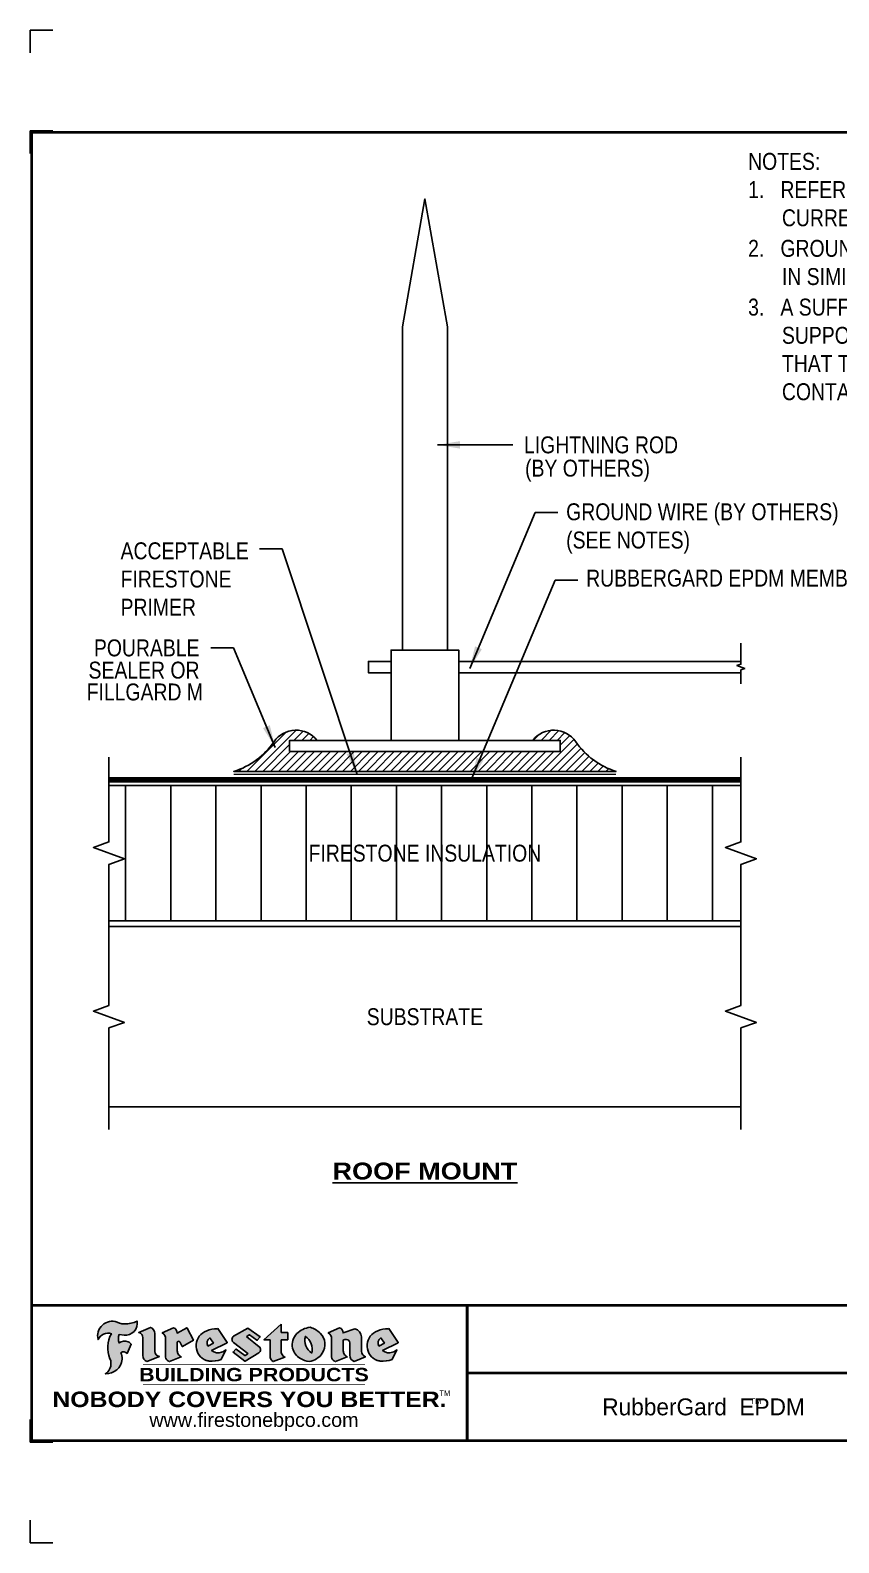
# Model space of a CAD drawing. Header units: inches. Extents: x 255.4 to 275.5, y -169.9 to -153.2.
# Drawn here: x 255.45 to 264.4, y -169.93 to -153.17 of the extents above; entities that cross this region are included whole.
import ezdxf
from ezdxf.enums import TextEntityAlignment as Align

# ---------------------------------------------------------------- set-up
doc = ezdxf.new("R2010")
doc.units = ezdxf.units.IN
doc.header["$MEASUREMENT"] = 0
doc.linetypes.add('DIVIDE2', pattern=[0.625, 0.25, -0.125, 0, -0.125, 0, -0.125])
doc.linetypes.add('HIDDEN', pattern=[0.375, 0.25, -0.125])
doc.layers.get('0').update_dxf_attribs({"linetype": 'CONTINUOUS'})
doc.layers.get('DEFPOINTS').update_dxf_attribs({"linetype": 'CONTINUOUS'})
for name, color, linetype in [('FSBP-ACCESSORY-OTHER', 7, 'CONTINUOUS'), ('FSBP-ADHESIVE', 1, 'HIDDEN'), ('FSBP-ANNO-NOTE', 7, 'CONTINUOUS'), ('FSBP-INSULATION', 7, 'CONTINUOUS'), ('FSBP-MEMBRANE', 7, 'CONTINUOUS'), ('FSBP-SEALANTS', 1, 'CONTINUOUS'), ('FSBP-SUBSTRATE-GENERIC', 9, 'CONTINUOUS'), ('FSBP-TTLB', 7, 'CONTINUOUS'), ('FSBP-TTLB-BORDER', 7, 'CONTINUOUS'), ('FSBP-TTLB-TEXT', 7, 'CONTINUOUS')]:
    doc.layers.add(name, color=color, linetype=linetype)
doc.styles.add('FSBP_ARIAL', font='arial.ttf')
doc.styles.add('FSBP_ARIAL_BOLD', font='')
doc.styles.add('FSBP_ARIAL_NAR', font='ARIALN.TTF')
doc.styles.add('FSBP_BANKGOTHIC', font='bgothm.ttf')
doc.styles.get('FSBP_ARIAL_BOLD').set_extended_font_data('Arial Black')
doc.dimstyles.new('FSBP-LEADER', dxfattribs={"dimtxt": 0.1875, "dimasz": 0.25, "dimexe": 0.0625, "dimexo": 0.125, "dimgap": 0.125, "dimtad": 0, "dimtih": 1, "dimtoh": 1, "dimdec": 4, "dimzin": 0, "dimdsep": 46, "dimlunit": 4, "dimtxsty": 'FSBP_ARIAL_NAR', "dimcen": 0.09375, "dimclrd": 256, "dimclre": 256, "dimclrt": 256, "dimadec": 0, "dimazin": 0, "dimtfac": 1, "dimtdec": 4, "dimtofl": 0, "dimtmove": 0, "dimatfit": 3, "dimfxl": 0, "dimtolj": 1, "dimtzin": 0, "dimlwd": -1, "dimlwe": -1, "dimarcsym": 0})

# ---------------------------------------------------------------- blocks, each defined once
blk = doc.blocks.new('TTLB-EPDM_1')
at = {"layer": 'FSBP-TTLB-TEXT'}
h = blk.add_hatch(color=1, dxfattribs=at)
edge = h.paths.add_edge_path()
edge.add_arc((1.037309769669573, -0.1982514792917306), 0.1319107607348553, 264.0410451462098, 370.3106169565175)
edge.add_arc((1.027551646585694, 0.1214293576525799), 0.3273056962876235, 270.05058356628535, 295.23459397187514, ccw=False)
edge.add_arc((1.022801957313345, -0.06680179986895154), 0.1391656561713503, 249.3281275763668, 272.0749124149863, ccw=False)
edge.add_line((0.9736743133014443, -0.1970076156048179), (0.9474927838574558, -0.1852745150568325))
edge.add_arc((0.8939498971398288, -0.3394262635682071), 0.1631857907024099, 70.84590087378872, 194.3325259843273)
edge.add_arc((0.8444260109029493, -0.4259936440910768), 0.1179914261095279, 70.96950098067128, 156.9641407594482, ccw=False)
edge.add_arc((1.153141409296894, -0.4684497516079468), 0.3110405457095052, 150.3231137483159, 203.2084295854517)
edge.add_arc((0.7562495500622943, -0.6412608153899899), 0.1218587156617311, 0.8849157075190988, 24.34668939894999, ccw=False)
edge.add_arc((0.7493781665697374, -0.6475258110744375), 0.1289731377238325, -58.36655102076742, 3.6216782311386737, ccw=False)
edge.add_arc((0.8256699029544474, -0.5792158350996106), 0.1783301886510354, 267.2205474105585, 354.1381621173521)
edge.add_arc((0.7903121048625305, -0.6011409294291745), 0.212787892960859, 0.9996158580669322, 21.00503380861244)
edge.add_arc((1.01880712263941, -0.5666691048185161), 0.05136395668415847, 40.82117713173261, 125.52727787225791, ccw=False)
edge.add_line((1.057676976260041, -0.5330924682126437), (1.102776947655911, -0.4308018311949837))
edge.add_arc((1.040858222524664, -0.4699705673995949), 0.07326744446031509, 32.31675181867256, 66.31481236598174)
edge.add_arc((1.032262518825329, -0.5063316993097662), 0.1102246948011782, 69.8179132332389, 125.254734720681)
edge.add_arc((1.127708877207287, -0.368959353531244), 0.1659710644737306, 164.1569669952081, 196.5811013160487, ccw=False)
edge.add_line((0.9680425188342383, -0.3236487780942383), (1.023615334387159, -0.3294494641845773))
h = blk.add_hatch(color=1, dxfattribs=at)
edge = h.paths.add_edge_path()
edge.add_line((1.275239419159561, -0.6223407783464694), (1.415345367376062, -0.5660418822574371))
edge.add_arc((1.421019305783958, -0.5090099247487757), 0.05731350411836949, 181.9717871001989, 264.31851000495806, ccw=False)
edge.add_line((1.363739737527226, -0.5109819325197265), (1.363412352251203, -0.3102363679013962))
edge.add_arc((1.294263659668751, -0.3103491388303989), 0.06914878453844908, 0.0934405599591014, 72.42834396969012)
edge.add_line((1.315139561173908, -0.2444268274366692), (1.186839444240604, -0.3024209471341379))
edge.add_arc((1.175246268095289, -0.3585110609420917), 0.05727567197445628, -0.017399788185912257, 78.322067691347, ccw=False)
edge.add_line((1.232521937428658, -0.3585284546236807), (1.232574268422297, -0.555126496687123))
edge.add_arc((1.305699496415486, -0.5558575689677219), 0.07312888236350451, 179.4272023230205, 245.3845503102953)
h = blk.add_hatch(color=1, dxfattribs=at)
edge = h.paths.add_edge_path()
edge.add_line((1.792026821926584, -0.3839679064720229), (1.722158956877934, -0.2518542302253621))
edge.add_arc((1.720119655279638, -0.2529327078887852), 0.002306916790721817, 27.87197133405656, 117.3766794470751)
edge.add_line((1.719058846382097, -0.250884159729182), (1.610638460368705, -0.3070279753467702))
edge.add_arc((1.547088841662962, -0.3061026658494403), 0.06355635479880145, 359.165808011073, 425.8793658831422)
edge.add_line((1.573061729235633, -0.2480956029480268), (1.446879247402876, -0.3051325108639702))
edge.add_arc((1.407812067100189, -0.370357133046621), 0.07602957263902092, -3.441403975725109, 59.07992244284969, ccw=False)
edge.add_line((1.483704536400296, -0.3749210150788969), (1.483704536400296, -0.5723838140635706))
edge.add_arc((1.54053746518044, -0.568254406115083), 0.05698275005415228, 184.1557352478595, 255.3066498366543)
edge.add_line((1.526084036778343, -0.6233736605654059), (1.657291340682093, -0.570650514527486))
edge.add_arc((1.688298576827198, -0.5021390388423987), 0.0752015358480571, 207.5160880841914, 245.649226723163, ccw=False)
edge.add_arc((1.721050197024907, -0.4914488168456328), 0.1093332836229113, 179.4823365255141, 204.5537900001094, ccw=False)
edge.add_line((1.611721375809452, -0.4904610114968335), (1.611721375809452, -0.4126404716788983))
edge.add_arc((1.628589765097195, -0.414159299036043), 0.01693662875851176, 28.356188110622725, 174.8549701683585, ccw=False)
edge.add_arc((1.627340435522395, -0.4197189881350504), 0.02111886817708033, 22.216893572439517, 40.10213956426492, ccw=False)
edge.add_line((1.646891420738257, -0.4117336534413738), (1.666638796144639, -0.4549750258192233))
edge.add_arc((1.668737246926742, -0.4540167099035481), 0.002306916790685496, 204.545128184284, 299.6323508190091)
edge.add_line((1.669877862091766, -0.4560219186518992), (1.791128135493295, -0.3870515928837648))
edge.add_line((1.791128135493295, -0.3870515928837648), (1.792026821926584, -0.3839679064720229))
h = blk.add_hatch(color=1, dxfattribs=at)
h.paths.add_polyline_path([(2.063388732080512, -0.2583237030618903, 0.02524281661523788), (2.025024361750752, -0.2610532129309178, 0.1213611957758757), (1.901773912052249, -0.3008158885520373, 0.6151668103976068), (1.93274136141747, -0.6099060679591872, 0.05306812109568645), (1.967936229862175, -0.617865745600497, 0.1150932231766138), (2.099126721549737, -0.5994933789882708), (2.151195569562105, -0.4944891916583316, -0.08755405562188731), (2.104230609512001, -0.5187113292177372, -0.265591761123442), (1.992692314386659, -0.5010701623316862), (2.165347897647223, -0.4141184325909109, 0.4518949533370738), (2.166222728871162, -0.4107679608846269)])
h.paths.add_polyline_path([(2.014217313945437, -0.4188965037300676), (1.951113654018855, -0.4515330109460507, -0.3720533890450154), (1.973177450672722, -0.3607130665457561)], flags=16)
h = blk.add_hatch(color=1, dxfattribs=at)
edge = h.paths.add_edge_path()
edge.add_arc((2.260407392426802, -0.3775796671688782), 0.04152450223225729, 123.20805433950699, 232.2027298779723, ccw=False)
edge.add_line((2.237665217914071, -0.3428366421988329), (2.393535971665983, -0.2540943745380986))
edge.add_arc((2.394677353533142, -0.2560991469722482), 0.002306916790741334, 55.64644466176611, 119.65426054492559, ccw=False)
edge.add_line((2.395979141996861, -0.2541946229174954), (2.531809646140459, -0.3470380726374032))
edge.add_arc((2.530468902927946, -0.3489153772789875), 0.002306916790700397, -42.731101238422525, 54.4661353739603, ccw=False)
edge.add_line((2.532163440279987, -0.3504807552658491), (2.498457913851155, -0.3869673252714421))
edge.add_arc((2.496763376499139, -0.3854019472845934), 0.002306916790672934, 233.7527076894875, 317.26889876138785, ccw=False)
edge.add_line((2.495399362263356, -0.38726241234572), (2.413849913492982, -0.3274738082119626))
edge.add_arc((2.412485899257181, -0.3293342732731342), 0.002306916790720064, 53.75270768979358, 124.4135619297835)
edge.add_line((2.41118211687575, -0.3274311136421062), (2.382933981293377, -0.346782838468144))
edge.add_arc((2.38423776367478, -0.3486859980991606), 0.002306916790694898, 124.4135619293799, 231.8459020253626)
edge.add_line((2.382812599816248, -0.3505000469010184), (2.519899969301207, -0.4581994452042721))
edge.add_arc((2.494247019847682, -0.4908523236374461), 0.04152450223225742, -55.21225898295222, 51.84590202520428, ccw=False)
edge.add_line((2.517938320565804, -0.5249552055672808), (2.364434947484597, -0.6179520922513717))
edge.add_arc((2.36323960192349, -0.6159790200102006), 0.002306916790726996, 233.2955624372927, 301.20872157023314, ccw=False)
edge.add_line((2.361860787187538, -0.6178285429225383), (2.231266621301074, -0.5204709167214361))
edge.add_arc((2.232647938930649, -0.5186232623475259), 0.002306916790697672, 135.5134179846393, 233.21798691998708, ccw=False)
edge.add_line((2.231002150870836, -0.5170067083764565), (2.262839375599356, -0.4845937328397696))
edge.add_arc((2.264485163659225, -0.4862102868108537), 0.002306916790748497, 53.0352839999411, 135.513417985369, ccw=False)
edge.add_line((2.265872365996302, -0.4843670465239001), (2.361834678328762, -0.5565872257804898))
edge.add_arc((2.363221880665761, -0.5547439854936304), 0.002306916790627066, 233.0352840000685, 302.2362632414394)
edge.add_line((2.36445241715569, -0.5566953042850713), (2.39428499383348, -0.5378823484768844))
edge.add_arc((2.393054457343549, -0.5359310296853765), 0.002306916790685166, 302.2362632406177, 412.2027298768422)
edge.add_line((2.394468296066179, -0.5341081404551886), (2.234958295420142, -0.4103916733127022))
h = blk.add_hatch(color=1, dxfattribs=at)
edge = h.paths.add_edge_path()
edge.add_line((2.763460561272041, -0.2072496393923444), (2.763460561272041, -0.2969520779963801))
edge.add_arc((2.765767478062699, -0.2969520779963943), 0.00230691679065842, 179.9999999996471, 269.9999999996471)
edge.add_line((2.765767478062685, -0.2992589947870528), (2.835417693520355, -0.2992589947870528))
edge.add_arc((2.835417693520355, -0.3015659115777538), 0.002306916790701052, 0, 90, ccw=False)
edge.add_line((2.837724610311056, -0.3015659115777538), (2.837724610311056, -0.3790761307453892))
edge.add_arc((2.83541769352037, -0.3790761307453749), 0.002306916790686842, 269.99999999964706, 359.99999999964706, ccw=False)
edge.add_line((2.835417693520355, -0.3813830475360618), (2.765767478062685, -0.3813830475360618))
edge.add_arc((2.765767478062699, -0.3836899643267202), 0.00230691679065842, 90.00000000035294, 180.0000000003529)
edge.add_line((2.763460561272041, -0.3836899643267344), (2.763460561272041, -0.5033995910642801))
edge.add_arc((2.836735953378943, -0.5071368822038516), 0.07337063740681413, 177.0802527808789, 245.3249543133826)
edge.add_line((2.806105814540615, -0.5738080530967267), (2.674529557384915, -0.6226036013049594))
edge.add_arc((2.708610405062069, -0.564298408791804), 0.06753517344606039, 177.0345319916277, 239.6926428024901, ccw=False)
edge.add_line((2.641165668230087, -0.560804539009709), (2.641165668230087, -0.3836899643267344))
edge.add_arc((2.638858751439429, -0.3836899643267202), 0.00230691679065842, 359.9999999996471, 449.999999999647)
edge.add_line((2.638858751439443, -0.3813830475360618), (2.572857950769389, -0.3813830475360618))
edge.add_line((2.572857950769389, -0.3813830475360618), (2.763460561272041, -0.2072496393923444))
h = blk.add_hatch(color=1, dxfattribs=at)
edge = h.paths.add_edge_path(flags=16)
edge.add_arc((2.940363509127394, -0.4847985213681437), 0.1684614578629418, 344.5558804047865, 417.0140046669545)
edge.add_arc((3.194458079644619, -0.3883534532477785), 0.1684614578629414, 164.5558804047864, 237.0140046669546)
edge = h.paths.add_edge_path()
edge.add_arc((3.069375116502199, -0.4399344555144872), 0.1828726885096673, 136.0914512150047, 191.213418978326)
edge.add_arc((3.064939550433406, -0.4318234379590333), 0.1803148804748503, 194.0167254156723, 240.6663730831859)
edge.add_arc((3.098047041778981, -0.3845058757092554), 0.2378525180183701, 239.2975390661776, 264.2889872773176)
edge.add_arc((3.04884478212623, -0.4190232383793012), 0.203760689247156, 277.1986764832036, 326.503572961274)
edge.add_arc((3.077739326803546, -0.4341046616465112), 0.171374865791709, 325.3768876809902, 406.3828327799087)
edge.add_arc((3.011839488065919, -0.4896144380417797), 0.2571945645850002, 44.28462553519766, 73.82901434867304)
edge.add_arc((3.117152499586992, -0.4983433120546693), 0.2579560664039132, 97.50292863483666, 134.1039137579027)
h = blk.add_hatch(color=1, dxfattribs=at)
edge = h.paths.add_edge_path()
edge.add_line((3.322690228557462, -0.5721896537377091), (3.322690228557462, -0.3749210150788969))
edge.add_arc((3.246797759257384, -0.3703571330465745), 0.076029572638996, 356.5585960242387, 419.0799224428129)
edge.add_line((3.285864939560099, -0.3051325108639702), (3.412047421392799, -0.2480956029480268))
edge.add_arc((3.386074533820159, -0.3061026658494941), 0.06355635479883807, 0.3962622833877276, 65.87936588318718, ccw=False)
edge.add_line((3.449629368605429, -0.3056631084210863), (3.580526418688805, -0.2593848434574539))
edge.add_arc((3.555744121700958, -0.3530904070730321), 0.09692726601172152, 2.366977007666776, 75.18615851992018, ccw=False)
edge.add_line((3.652588689330287, -0.3490873311063041), (3.652588689330287, -0.4883770011386872))
edge.add_arc((3.761877549389556, -0.4914934052703811), 0.1093332836229047, 178.3666365323574, 204.5537900000422)
edge.add_arc((3.729125929191727, -0.5021836272670953), 0.07520153584796169, 207.5160880841711, 245.2240541443093)
edge.add_line((3.697611150971852, -0.5704631245385627), (3.572585913552643, -0.6207021253773775))
edge.add_arc((3.59534718600759, -0.5526356419907701), 0.07177131519198746, 180.3328587115751, 251.51018566665869, ccw=False)
edge.add_line((3.523577081955409, -0.5530525936986663), (3.523577081955409, -0.4153032515383615))
edge.add_arc((3.486319529276879, -0.4148773504126441), 0.0372599868942854, 359.3450650296066, 449.0500281941028)
edge.add_arc((3.482769874121713, -0.4419622099033496), 0.06447454900600783, 86.29402372314017, 119.8211331593848)
edge.add_line((3.450707067966732, -0.3860252459975726), (3.450707067966732, -0.4904610114968335))
edge.add_arc((3.560035889182251, -0.491448816845647), 0.1093332836229751, 179.4823365255069, 204.5537900001023)
edge.add_arc((3.527284268984408, -0.5021390388424952), 0.07520153584796385, 207.5160880841699, 245.6492267231416)
edge.add_line((3.496277032839316, -0.570650514527486), (3.365069728935509, -0.6233736605654059))
edge.add_arc((3.37950248606194, -0.5682868177318081), 0.05694615642555727, 183.9298782390169, 255.318496325343, ccw=False)
h = blk.add_hatch(color=1, dxfattribs=at)
h.paths.add_polyline_path([(3.957695472291277, -0.2583237030618903, 0.02524281661523822), (3.919331101961575, -0.2610532129309178, 0.1085638477195505), (3.807890832595604, -0.2939221658134414, 0.6425897848490651), (3.827048101628293, -0.6099060679591872, 0.05306812109569052), (3.862242970072884, -0.617865745600497, 0.1150932231766133), (3.993433461760503, -0.5994933789882708), (4.045502309772871, -0.4944891916583316, -0.08755405562189084), (3.998537349722767, -0.5187113292177372, -0.2655917611234366), (3.886999054597368, -0.5010701623316862), (4.059654637857989, -0.4141184325909109, 0.4518949533370731), (4.060529469081928, -0.4107679608846269)])
h.paths.add_polyline_path([(3.90852405415626, -0.4188965037300676), (3.845420394229677, -0.4515330109460507, -0.3720533890450147), (3.867484190883488, -0.3607130665457561)], flags=16)
at = {"layer": 'DEFPOINTS', "linetype": 'Continuous', "ltscale": 1.75}
for points in [[(-0.015625, 13.88083333333333), (-0.015625, 14.13083333333333), (0.234375, 14.13083333333333)], [(-0.015625, -2.380833333333342), (-0.015625, -2.630833333333342), (0.234375, -2.630833333333342)]]:
    blk.add_lwpolyline(points, dxfattribs=at)
at = {"layer": 'DEFPOINTS', "color": 1}
for points in [[(0.234375, 13.015625), (-0.015625, 13.015625), (-0.015625, 12.765625)], [(0.234375, -1.515625), (-0.015625, -1.515625), (-0.015625, -1.265625)]]:
    blk.add_lwpolyline(points, dxfattribs=at)
at = {"layer": 'FSBP-TTLB', "const_width": 0.03125}
for points in [[(0, 0), (0, -1.5), (20, -1.5), (20, 0), (0, 0)], [(4.825208527206769, 0), (4.825208527206769, -0.75)], [(4.825208527206769, -0.75), (15.84028770518938, -0.75)], [(4.825208527206769, -0.75), (4.825208527206769, -1.5)]]:
    blk.add_lwpolyline(points, dxfattribs=at)
at = {"layer": 'FSBP-TTLB-BORDER', "const_width": 0.03125}
blk.add_lwpolyline([(20, 0), (20, 13), (0, 13), (0, 0)], dxfattribs=at)
at = {"layer": 'FSBP-TTLB-TEXT', "color": 1}
blk.add_line((0.7358432058323388, -0.379822754145593), (0.7358432058323388, -0.379822754145593), dxfattribs=at)
for points in [[(1.023615323725323, -0.3294494630716969, 0.5000510906601082), (1.167090420776901, -0.1746414942047778, -0.1103304102359608), (1.027840608309816, -0.2058762110801382, -0.09957876667165425), (0.9736743133014443, -0.1970076156048179), (0.9474927838574558, -0.1852745150568325, 0.5978159689075124), (0.7358432058323388, -0.379822754145593, -0.3938834584182213), (0.8828996422548698, -0.3144510229727047, 0.2349406564350952), (0.86727108227484, -0.5910237178633082, -0.1027304183841549), (0.8780937320133262, -0.6393788197974146, -0.2772692352614086), (0.8170223912655956, -0.7573362346216896, 0.3985429150902959), (1.003067614090241, -0.5974286950643517, 0.0875124847930418), (0.9889600163401155, -0.5248671157293501, -0.3874031597924062), (1.057676976260041, -0.5330924682126437), (1.102776947655911, -0.4308018311949837, 0.1494423498871741), (1.07029056398062, -0.4028746979725923, 0.2467195073738216), (0.9686394281704906, -0.4163228904100862, -0.1424285161541127), (0.9680425188342383, -0.3236487780942383), (1.023615334387159, -0.3294494641845773)], [(2.166222728871162, -0.4107679608846269), (2.063388732080512, -0.2583237030618903, 0.02524281661523788), (2.025024361750752, -0.2610532129309178, 0.1085638477195265), (1.913584092384895, -0.2939221658134414, 0.6425897848491228), (1.93274136141747, -0.6099060679591872, 0.05306812109568648), (1.967936229862175, -0.617865745600497, 0.1150932231766137), (2.099126721549737, -0.5994933789882708), (2.151195569562105, -0.4944891916583316, -0.0875540556218873), (2.104230609512001, -0.5187113292177372, -0.2655917611234418), (1.992692314386659, -0.5010701623316862), (2.165347897647223, -0.4141184325909109)], [(2.763460561272041, -0.2072496393923444), (2.763460561272041, -0.2969520779963801, 0.4142135623730958), (2.765767478062685, -0.2992589947870528), (2.835417693520355, -0.2992589947870528, -0.414213562373095), (2.837724610311056, -0.3015659115777538), (2.837724610311056, -0.3790761307453892, -0.4142135623730938), (2.835417693520355, -0.3813830475360618), (2.765767478062685, -0.3813830475360618, 0.4142135623730958), (2.763460561272041, -0.3836899643267344), (2.763460561272041, -0.5033995910642801, 0.3068985753588853), (2.806105814540615, -0.5738080530967267), (2.674529557384915, -0.6226036013049594, -0.2804194150632976), (2.641165668230087, -0.560804539009709), (2.641165668230087, -0.3836899643267344, 0.414213562373095), (2.638858751439443, -0.3813830475360618), (2.572857950769389, -0.3813830475360618), (2.763460561272041, -0.2072496393923444)], [(4.060529469081928, -0.4107679608846269), (3.957695472291277, -0.2583237030618903, 0.02524281661523788), (3.919331101961575, -0.2610532129309178, 0.1085638477195265), (3.807890832595604, -0.2939221658134414, 0.6425897848491228), (3.827048101628293, -0.6099060679591872, 0.05306812109568648), (3.862242970072884, -0.617865745600497, 0.1150932231766137), (3.993433461760503, -0.5994933789882708), (4.045502309772871, -0.4944891916583316, -0.0875540556218873), (3.998537349722767, -0.5187113292177372, -0.2655917611234418), (3.886999054597368, -0.5010701623316862), (4.059654637857989, -0.4141184325909109)], [(4.059654637857989, -0.4141184325909109, 0.4518949533370731), (4.060529469081928, -0.4107679608846269, 0.4518949533370731)]]:
    blk.add_lwpolyline(points, format="xyb", dxfattribs=at)
for points in [[(1.275239419159561, -0.6223407783464694), (1.415345367376062, -0.5660418822574371, -0.3756100036733062), (1.363739737527226, -0.5109819325197265), (1.363412352251203, -0.3102363679013962, 0.3265360292958048), (1.315139561173908, -0.2444268274366692), (1.186839444240604, -0.3024209471341379, -0.3557863980845349), (1.232521937428658, -0.3585284546236807), (1.232574268422297, -0.555126496687123, 0.2960110723418457)], [(1.792026821926584, -0.3839679064720229), (1.722158956877934, -0.2518542302253621, 0.4116839150163434), (1.719058846382097, -0.250884159729182), (1.610638460368705, -0.3070279753467702, 0.2996033003794034), (1.573061729235633, -0.2480956029480268), (1.446879247402876, -0.3051325108639702, -0.2797757560995365), (1.483704536400296, -0.3749210150788969), (1.483704536400296, -0.5723838140635706, 0.320828638474519), (1.526084036778343, -0.6233736605654059), (1.657291340682093, -0.570650514527486, -0.1679398621276611), (1.621603752698661, -0.5368819723450571, -0.1098333365370753), (1.611721375809452, -0.4904610114968335), (1.611721375809452, -0.4126404716788983, -0.743334502655012), (1.64349420176768, -0.4061152228778298, -0.07819791644735608), (1.646891420738257, -0.4117336534413738), (1.666638796144639, -0.4549750258192233, 0.4404648714563479), (1.669877862091766, -0.4560219186518992), (1.791128135493295, -0.3870515928837648)], [(2.234958295420142, -0.4103916733127022, -0.5150044486718882), (2.237665217914071, -0.3428366421988329), (2.393535971665983, -0.2540943745380986, -0.2867822934100265), (2.395979141996861, -0.2541946229174954), (2.531809646140459, -0.3470380726374032, -0.4515027974650387), (2.532163440279987, -0.3504807552658491), (2.498457913851155, -0.3869673252714421, -0.3814439164929681), (2.495399362263356, -0.38726241234572), (2.413849913492982, -0.3274738082119626, 0.3184718635035665), (2.41118211687575, -0.3274311136421062), (2.382933981293377, -0.346782838468144, 0.5064094529656681), (2.382812599816248, -0.3505000469010184), (2.519899969301207, -0.4581994452042721, -0.5043597839115849), (2.517938320565804, -0.5249552055672808), (2.364434947484597, -0.6179520922513717, -0.3053163970316367), (2.361860787187538, -0.6178285429225383), (2.231266621301074, -0.5204709167214361, -0.4541703869768119), (2.231002150870836, -0.5170067083764565), (2.262839375599356, -0.4845937328397696, -0.3762644290664977), (2.265872365996302, -0.4843670465239001), (2.361834678328762, -0.5565872257804898, 0.3114700032088108), (2.36445241715569, -0.5566953042850713), (2.39428499383348, -0.5378823484768844, 0.520381097387146), (2.394468296066179, -0.5341081404551886)], [(2.937624918725987, -0.3131105398334029, 0.2452625673097023), (2.889993533867141, -0.4754966266250307, 0.2064059665179019), (2.976604338974084, -0.5890186876871866, 0.1094800500670344), (3.074378098474654, -0.6211778035979165, 0.2185147641853038), (3.218764944843201, -0.5314757029352819, 0.3689489483072479), (3.195959963110113, -0.3100352223135445, 0.1296305888694145), (3.0834694040758, -0.242595816912754, 0.1610736375384317)], [(3.322690228557462, -0.5721896537377091), (3.322690228557462, -0.3749210150788969, 0.2797757560995341), (3.285864939560099, -0.3051325108639702), (3.412047421392799, -0.2480956029480268, -0.2937618496109166), (3.449629368605429, -0.3056631084210863), (3.580526418688805, -0.2593848434574539, -0.3288760160581939), (3.652588689330287, -0.3490873311063041), (3.652588689330287, -0.4883770011386872, 0.114762897203527), (3.662431105063263, -0.536926560769686, 0.166032965990522), (3.697611150971852, -0.5704631245385627), (3.572585913552643, -0.6207021253773775, -0.3209557512194564), (3.523577081955409, -0.5530525936986663), (3.523577081955409, -0.4153032515383615, 0.4127061514896111), (3.48693727661589, -0.3776224848030694, 0.1473421876160361), (3.450707067966732, -0.3860252459975726), (3.450707067966732, -0.4904610114968335, 0.1098333365370753), (3.460589444855941, -0.5368819723450855, 0.1679398621276611), (3.496277032839316, -0.570650514527486), (3.365069728935509, -0.6233736605654059, -0.3219729545308964), (3.322690228557462, -0.5721896537377091, 29.1476284739)], [(1.951113654018855, -0.4515330109460507), (2.014217313945437, -0.4188965037300676), (1.973177450672722, -0.3607130665457561, 0.3720533890450154)], [(3.10274193015772, -0.5296595419651595, 0.3271311138286319), (3.032079658614293, -0.3434924326507627, 0.3271311138286322)], [(3.845420394229677, -0.4515330109460507), (3.90852405415626, -0.4188965037300676), (3.867484190883488, -0.3607130665457561, 0.3720533890450154)]]:
    blk.add_lwpolyline(points, format="xyb", close=True, dxfattribs=at)
at = {"layer": 'FSBP-TTLB-TEXT', "const_width": 0.0078125}
for points in [[(1.233926579809207, -0.6584455781731435), (3.691229482685259, -0.6584455781731577)], [(1.233926579809207, -0.8761560960495984), (3.691229482685259, -0.8761560960495842)]]:
    blk.add_lwpolyline(points, dxfattribs=at)
at = {"layer": 'FSBP-TTLB-TEXT', "color": 1}
for centre, start, end in [((1.789987520328282, -0.3850463841354355), 299.6323508193319, 27.87197133380463), ((2.164310260790558, -0.412058050385383), 296.7304547840455, 34.00233684987403)]:
    blk.add_arc(centre, 0.00230691679068068, start, end, dxfattribs=at)
at = {"layer": 'FSBP-TTLB-TEXT', "lineweight": 18, "style": 'FSBP_ARIAL_BOLD'}
blk.add_text('BUILDING PRODUCTS', height=0.1484375, dxfattribs=at).set_placement((2.462578031247233, -0.7673008371113639), align=Align.MIDDLE_CENTER)
at = {"layer": 'FSBP-TTLB-TEXT', "color": 1}
for s, height, style, p in [('NOBODY COVERS YOU BETTER.', 0.171875, 'FSBP_ARIAL_BOLD', (2.412604263603384, -1.041650450587369)), ('TM', 0.0625, 'FSBP_BANKGOTHIC', (4.576671173373001, -0.9725745042934193))]:
    blk.add_text(s, height=height, dxfattribs=dict(at, style=style)).set_placement(p, align=Align.MIDDLE_CENTER)
at = {"layer": 'FSBP-TTLB-TEXT'}
for s, height, style, p in [('RubberGard  EPDM', 0.1875, 'FSBP_BANKGOTHIC', (7.443365678241776, -1.125)), ('TM', 0.0625, 'FSBP_BANKGOTHIC', (8.023397742165457, -1.062518816683806)), ('www.firestonebpco.com', 0.15625, 'FSBP_ARIAL', (2.462578031247233, -1.268657306740124))]:
    blk.add_text(s, height=height, dxfattribs=dict(at, style=style)).set_placement(p, align=Align.MIDDLE_CENTER)
for tag, height, style, p in [('MAXIMUM_WARRANTY', 0.1875, 'FSBP_ARIAL_BOLD', (18.03987100774941, 0.2240244307510579)), ('ACCPT_SYSTEMS', 0.21875, 'FSBP_ARIAL', (12.49438170418193, -1.125))]:
    blk.add_attdef(tag, text='', height=height, dxfattribs=dict(at, style=style)).set_placement(p, align=Align.MIDDLE_LEFT)
for tag, height, style, p in [('DETAIL_DESCP_LINE_1', 0.21875, 'FSBP_ARIAL_BOLD', (10.33118450231211, -0.3736318192489421)), ('ISSUE_REV_DATE', 0.21875, 'FSBP_ARIAL', (16.84069633627263, -0.7282559425942452)), ('DETAIL_NUMBER', 0.4375, 'FSBP_ARIAL', (18.91941590748775, -0.8931630692489421))]:
    blk.add_attdef(tag, text='', height=height, dxfattribs=dict(at, style=style)).set_placement(p, align=Align.MIDDLE_CENTER)

msp = doc.modelspace()

# ---------------------------------------------------------------- hatches: boundary and pattern name
at = {"layer": 'FSBP-INSULATION'}
h = msp.add_hatch(dxfattribs=at)
h.set_pattern_fill('LINE', color=256, scale=4, angle=90, style=0)
h.set_pattern_definition([(90, (67.00368764394472, 75.76950336492273), (-0.5, 3.061515884555943e-17), [])])
h.paths.add_polyline_path([(256.3191593795435, -161.5360470440711), (256.3191593795434, -162.2860470440707), (256.4908767182594, -162.3485470440708), (256.3191593795435, -162.4110470440708), (256.3191593795435, -163.036047044071), (263.3191593795435, -163.036047044071), (263.3191593795435, -162.286047044071), (263.1474420408276, -162.223547044071), (263.3191593795435, -162.1610470440711), (263.3191593795435, -161.536047044071)])
h.paths.add_polyline_path([(258.4818149900483, -162.4315002330205), (261.1565037690387, -162.4315002330205), (261.1565037690387, -162.1404659560765), (258.4818149900483, -162.1404659560765)], flags=24)

# ---------------------------------------------------------------- linework, layer by layer
at = {"layer": 'FSBP-ACCESSORY-OTHER'}
for points in [[(260.0691593795435, -160.036047044071), (260.0691593795435, -156.4538674989759), (259.8191593795435, -155.036047044071), (259.5691593795435, -156.4538674989755), (259.5691593795435, -160.036047044071)], [(259.4441593795435, -161.036047044071), (259.4441593795435, -160.036047044071), (260.1941593795435, -160.036047044071), (260.1941593795435, -161.036047044071)], [(259.4441593795435, -160.161047044071), (259.1941593795435, -160.161047044071), (259.1941593795435, -160.286047044071), (259.4441593795435, -160.286047044071)], [(263.3191593795436, -160.161047044071), (260.1941593795435, -160.161047044071)], [(260.1941593795435, -160.286047044071), (263.3191593795435, -160.286047044071)]]:
    msp.add_lwpolyline(points, dxfattribs=at)
at = {"layer": 'FSBP-ACCESSORY-OTHER', "linetype": 'Continuous'}
msp.add_lwpolyline([(263.3191593795436, -160.411047044071), (263.3191593795436, -160.254797044071), (263.3620887142226, -160.239172044071), (263.2762300448646, -160.207922044071), (263.3191593795436, -160.192297044071), (263.3191593795436, -159.957922044071)], dxfattribs=at)
at = {"layer": 'FSBP-ACCESSORY-OTHER'}
msp.add_lwpolyline([(258.3191593795435, -161.161047044071), (258.3191593795435, -161.036047044071), (261.3191593795435, -161.036047044071), (261.3191593795435, -161.161047044071)], close=True, dxfattribs=at)
at = {"layer": 'FSBP-ADHESIVE', "linetype": 'DIVIDE2', "ltscale": 0.5, "const_width": 0.015625}
msp.add_lwpolyline([(261.9367927138431, -161.4133535093272), (257.7015260452438, -161.4133535093272)], dxfattribs=at)
at = {"layer": 'FSBP-INSULATION', "linetype": 'Continuous'}
for points in [[(256.3191593795435, -163.0360470440708), (256.3191593795435, -162.4110470440708), (256.4908767182594, -162.3485470440708), (256.1474420408276, -162.2235470440708), (256.3191593795435, -162.1610470440708), (256.3191593795435, -161.2235470440707)], [(263.3191593795435, -163.036047044071), (263.3191593795435, -162.411047044071), (263.4908767182594, -162.348547044071), (263.1474420408276, -162.223547044071), (263.3191593795435, -162.161047044071), (263.3191593795435, -161.223547044071)]]:
    msp.add_lwpolyline(points, dxfattribs=at)
at = {"layer": 'FSBP-INSULATION'}
for points in [[(263.3191593795435, -161.536047044071), (256.3191593795435, -161.536047044071)], [(256.3191593795435, -163.036047044071), (263.3191593795435, -163.036047044071)]]:
    msp.add_lwpolyline(points, dxfattribs=at)
at = {"layer": 'FSBP-MEMBRANE', "const_width": 0.06}
msp.add_lwpolyline([(256.3191593795435, -161.473547044071), (263.3191593795435, -161.473547044071)], dxfattribs=at)
at = {"layer": 'FSBP-SEALANTS', "linetype": 'Continuous'}
for p, q in [((257.8451511889101, -161.3807817070642), (258.2822190219837, -160.9437138739907)), ((257.9335395365584, -161.3807817070643), (258.3915312613462, -160.9227899822765)), ((258.3666625472, -161.036047044071), (258.4694211573126, -160.9332884339584)), ((258.4550508948483, -161.036047044071), (258.5324375074771, -160.9586604314422)), ((258.5434392424967, -161.036047044071), (258.5846533216198, -160.9948329649478)), ((261.0183129766496, -161.036047044071), (261.0795212842926, -160.974838736428)), ((261.1067013242979, -161.036047044071), (261.2185956187819, -160.924152749587)), ((261.1155200518979, -161.3807817070642), (261.4707815319163, -161.0255202270459)), ((261.1950896719462, -161.036047044071), (261.3029782441008, -160.9281584719164)), ((261.2039083995462, -161.3807817070642), (261.5084217468594, -161.0762683597511)), ((261.2834780195946, -161.036047044071), (261.3699060070302, -160.9496190566353)), ((261.3191593795435, -161.0887540317703), (261.4252173207238, -160.98269609059)), ((258.0219278842068, -161.3807817070643), (258.3191593795436, -161.0835502117275)), ((258.1103162318551, -161.3807817070642), (258.3300508948483, -161.161047044071)), ((258.1987045795034, -161.3807817070642), (258.4184392424967, -161.161047044071)), ((258.2870929271517, -161.3807817070643), (258.506827590145, -161.161047044071)), ((258.3754812748001, -161.3807817070643), (258.5952159377933, -161.161047044071)), ((258.4638696224483, -161.3807817070642), (258.6836042854416, -161.161047044071)), ((258.5522579700967, -161.3807817070642), (258.7719926330899, -161.161047044071)), ((258.640646317745, -161.3807817070643), (258.8603809807382, -161.161047044071)), ((258.7290346653933, -161.3807817070643), (258.9487693283866, -161.161047044071)), ((258.8174230130416, -161.3807817070642), (259.0371576760349, -161.161047044071)), ((258.90581136069, -161.3807817070642), (259.1255460236832, -161.161047044071)), ((258.9941997083383, -161.3807817070643), (259.2139343713315, -161.161047044071)), ((259.0825880559866, -161.3807817070643), (259.3023227189798, -161.161047044071)), ((259.1709764036349, -161.3807817070642), (259.3907110666282, -161.161047044071)), ((259.2593647512833, -161.3807817070642), (259.4790994142764, -161.161047044071)), ((259.3477530989315, -161.3807817070643), (259.5674877619248, -161.161047044071)), ((259.4361414465799, -161.3807817070642), (259.6558761095731, -161.161047044071)), ((259.5245297942282, -161.3807817070642), (259.7442644572214, -161.161047044071)), ((259.6129181418765, -161.3807817070642), (259.8326528048698, -161.161047044071)), ((259.7013064895248, -161.3807817070643), (259.9210411525181, -161.161047044071)), ((259.7896948371731, -161.3807817070642), (260.0094295001664, -161.161047044071)), ((259.8780831848215, -161.3807817070642), (260.0978178478147, -161.161047044071)), ((259.9664715324698, -161.3807817070642), (260.1862061954631, -161.161047044071)), ((260.0548598801181, -161.3807817070643), (260.2745945431114, -161.161047044071)), ((260.1432482277664, -161.3807817070642), (260.3629828907597, -161.161047044071)), ((260.2316365754148, -161.3807817070642), (260.451371238408, -161.161047044071)), ((260.3200249230631, -161.3807817070642), (260.5397595860563, -161.161047044071)), ((260.4084132707114, -161.3807817070643), (260.6281479337047, -161.161047044071)), ((260.4968016183597, -161.3807817070642), (260.7165362813529, -161.161047044071)), ((260.585189966008, -161.3807817070642), (260.8049246290012, -161.161047044071)), ((260.6735783136563, -161.3807817070642), (260.8933129766496, -161.161047044071)), ((260.7619666613047, -161.3807817070643), (260.9817013242979, -161.161047044071)), ((260.8503550089529, -161.3807817070642), (261.0700896719462, -161.161047044071)), ((260.9387433566013, -161.3807817070642), (261.1584780195946, -161.161047044071)), ((261.0271317042497, -161.3807817070642), (261.2468663672429, -161.161047044071)), ((261.2922967471946, -161.3807817070642), (261.5477262548848, -161.125352199374)), ((261.3806850948429, -161.3807817070642), (261.590314514822, -161.1711522870851)), ((261.4690734424912, -161.3807817070642), (261.6361601049094, -161.213695044646)), ((257.7567628412618, -161.3807817070642), (257.789936452687, -161.347608095639)), ((261.5574617901395, -161.3807817070642), (261.6852901997308, -161.2529532974729)), ((261.6458501377879, -161.3807817070642), (261.7377878564874, -161.2888439883646)), ((261.7342384854362, -161.3807817070643), (261.7937992744351, -161.3212209180653)), ((261.8226268330844, -161.3807817070642), (261.8535475861945, -161.3498609539542)), ((261.9110151807328, -161.3807817070642), (261.9173564778795, -161.3744404099176))]:
    msp.add_line(p, q, dxfattribs=at)
at = {"layer": 'FSBP-SEALANTS'}
msp.add_lwpolyline([(258.3191593795435, -161.161047044071), (258.3191593795435, -161.036047044071), (258.623877981763, -161.036047044071, 0.5066709040080262), (258.1479633902819, -161.0509544062244, -0.1680352347992641), (257.7015260452438, -161.3807817070642), (261.9367927138432, -161.3807817070642, -0.1680352347992641), (261.4903553688052, -161.0509544062244, 0.5066709040080262), (261.0144407773241, -161.036047044071), (261.3191593795435, -161.036047044071), (261.3191593795435, -161.161047044071)], format="xyb", close=True, dxfattribs=at)
at = {"layer": 'FSBP-SUBSTRATE-GENERIC'}
for points in [[(256.3191593795435, -165.3485470440708), (256.3191593795435, -164.2235470440708), (256.4908767182594, -164.1610470440708), (256.1474420408276, -164.0360470440708), (256.3191593795435, -163.9735470440708), (256.3191593795435, -163.0360470440708)], [(263.3191593795435, -165.348547044071), (263.3191593795435, -164.223547044071), (263.4908767182594, -164.161047044071), (263.1474420408276, -164.036047044071), (263.3191593795435, -163.973547044071), (263.3191593795435, -163.036047044071)], [(263.3191593795435, -163.098547044071), (256.3191593795435, -163.0985470440711)], [(256.3191593795435, -165.098547044071), (263.3191593795435, -165.098547044071)]]:
    msp.add_lwpolyline(points, dxfattribs=at)

# ---------------------------------------------------------------- block references
msp.add_blockref('TTLB-EPDM_1', (255.4627011304548, -167.2973711702308))

# ---------------------------------------------------------------- texts
at = {"layer": 'FSBP-ANNO-NOTE', "style": 'FSBP_ARIAL_NAR'}
for s, p in [('LIGHTNING ROD', (260.9171161807939, -157.7613753496663)), ('(BY OTHERS)', (260.9288349307939, -158.0191878496663))]:
    msp.add_text(s, height=0.1875, dxfattribs=at).set_placement(p, align=Align.MIDDLE_LEFT)
for s, p in [('POURABLE', (257.3218648946468, -160.0113753496663)), ('SEALER OR', (257.3218648946468, -160.2574690996663)), ('FILLGARD M', (257.3609273946468, -160.4996565996663))]:
    msp.add_text(s, height=0.1875, dxfattribs=at).set_placement(p, align=Align.MIDDLE_RIGHT)
for s, p in [('FIRESTONE INSULATION', (259.8191593795435, -162.286047044071)), ('SUBSTRATE', (259.8191593795435, -164.098547044071))]:
    msp.add_text(s, height=0.1875, dxfattribs=at).set_placement(p, align=Align.MIDDLE_CENTER)
at = {"layer": 'FSBP-ANNO-NOTE', "style": 'FSBP_ARIAL_BOLD'}
msp.add_text('%%UROOF MOUNT', height=0.1875, dxfattribs=at).set_placement((259.8191593795435, -165.8090607388324), align=Align.MIDDLE)
at = {"layer": 'FSBP-ANNO-NOTE', "char_height": 0.1875, "attachment_point": 1, "style": 'FSBP_ARIAL_NAR'}
for s, width, gutter_width, heights, insert in [('NOTES:\\P1.   REFER TO FIRESTONE WEBSITE FOR MOST \\P{\\W6.27837; }CURRENT INFORMATION.\\P{\\H0.083333x;\\P}2.   GROUND WIRE SUPPORTS SHALL BE INSTALLED \\P{\\W6.27837; }IN SIMILAR MANNER TO LIGHTING RODS.\\P{\\H0.083333x;\\P}3.   A SUFFICIENT NUMBER OF GROUND WIRE \\P{\\W6.27837; }SUPPORTS MUST BE INSTALLED TO ASSURE \\P{\\W6.27837; }THAT THE GROUND WIRE DOES NOT COME IN \\P{\\W6.27837; }CONTACT WITH FIELD OF FLASHING MEMBRANE.', 5.539432600347936, 5, [3.088098994579923], (263.3994847630893, -154.5259848763999)), ('GROUND WIRE (BY OTHERS)\\P(SEE NOTES)', 3.763444145555297, 5, [0.9287120205712289], (261.3839516863967, -158.4092868337964)), ('ACCEPTABLE \\PFIRESTONE PRIMER', 1.944913896027458, 5, [0.9287120205712289], (256.4477227318461, -158.8417821301499)), ('RUBBERGARD EPDM MEMBRANE', 3.301437677684589, 2.5, [0], (261.6056573178324, -159.14453125))]:
    msp.add_mtext_dynamic_manual_height_columns(s, width=width, gutter_width=gutter_width, heights=heights, dxfattribs=dict(at, insert=insert))

# ---------------------------------------------------------------- leaders
at = {"layer": 'FSBP-ANNO-NOTE'}
for points in [[(259.9568425911496, -157.7613753496663), (260.7921161807939, -157.7613753496663)], [(260.3155875946309, -160.2404932614469), (261.0421161807939, -158.5113753496663), (261.2921161807939, -158.5113753496663)], [(259.069963692818, -161.4133535054578), (258.23828125, -158.9140625), (257.98828125, -158.9140625)], [(260.3330136029148, -161.473547044071), (261.2625083253599, -159.2613753496663), (261.5125083253599, -159.2613753496663)], [(258.1602701881379, -161.1142671128402), (257.6968648946468, -160.0113753496664), (257.4468648946468, -160.0113753496664)]]:
    msp.add_leader(points, dimstyle='FSBP-LEADER', dxfattribs=at)

doc.saveas('drawing.dxf')
